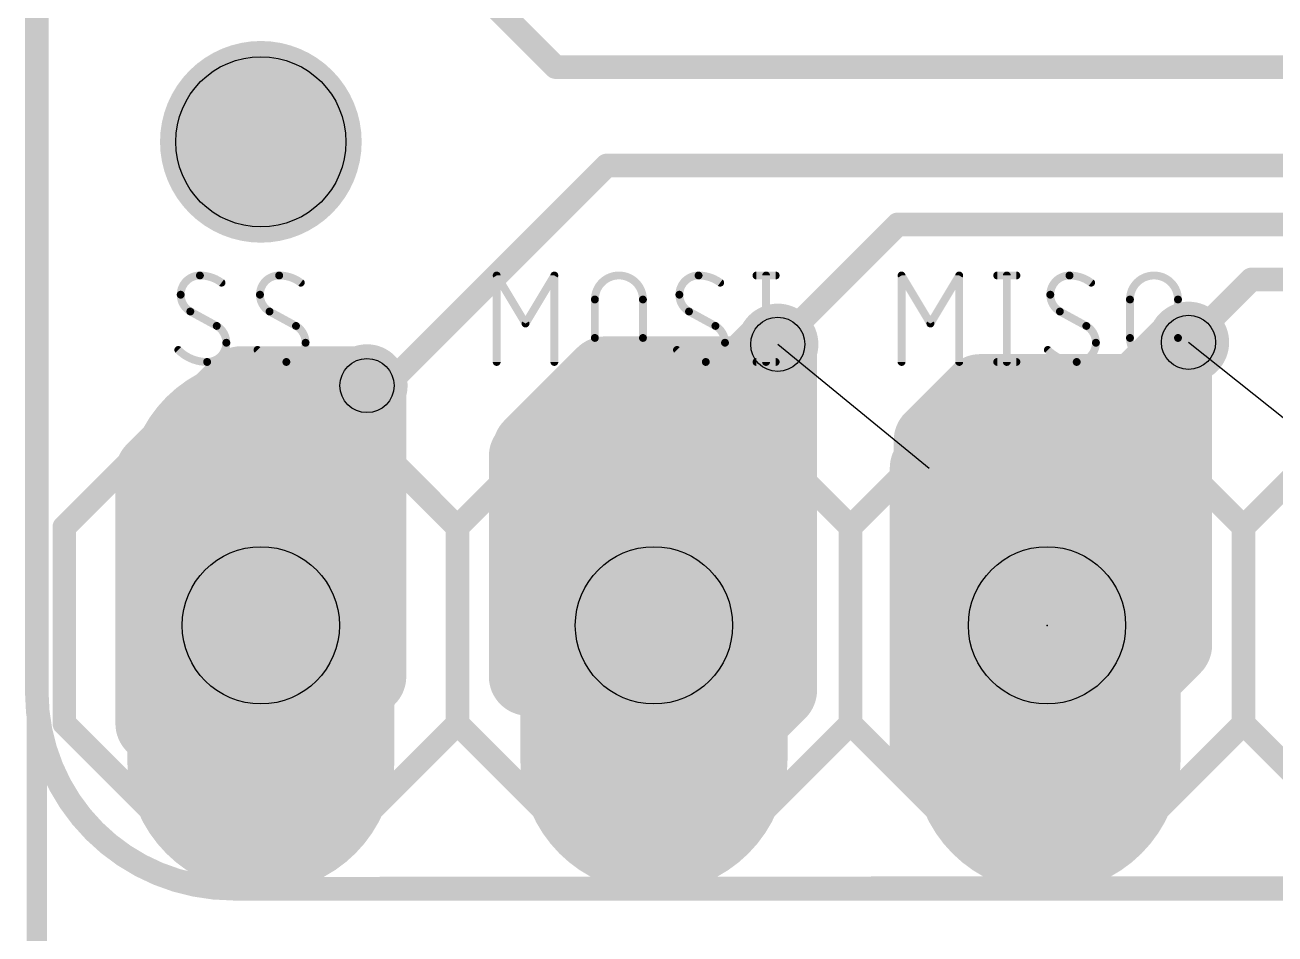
# Model space of a CAD drawing. Extents: x 121.2 to 197.3, y 1.3 to 32.2.
# Drawn here: x 121.18 to 129.26, y 11.65 to 17.52 of the extents above; entities that cross this region are included whole.
import ezdxf

# ---------------------------------------------------------------- set-up
doc = ezdxf.new("R2010")
doc.units = 0
for name, color, linetype in [('1', 12, 'CONTINUOUS'), ('101', 190, 'CONTINUOUS'), ('114', 253, 'CONTINUOUS'), ('16', 132, 'CONTINUOUS'), ('17', 110, 'CONTINUOUS'), ('18', 110, 'CONTINUOUS'), ('19', 53, 'CONTINUOUS'), ('20', 31, 'CONTINUOUS'), ('21', 253, 'CONTINUOUS'), ('23', 53, 'CONTINUOUS'), ('29', 253, 'CONTINUOUS'), ('30', 253, 'CONTINUOUS'), ('44', 253, 'CONTINUOUS'), ('47', 253, 'CONTINUOUS'), ('51', 253, 'CONTINUOUS')]:
    doc.layers.add(name, color=color, linetype=linetype)

# ---------------------------------------------------------------- blocks, each defined once
blk = doc.blocks.new('RECT')
blk.add_solid([(-0.5, -0.5), (0.5, -0.5), (-0.5, 0.5), (0.5, 0.5)])
blk = doc.blocks.new('LONGP100')
at = {"const_width": 1}
blk.add_lwpolyline([(-0.5, 0), (0.5, 0)], dxfattribs=at)
at = {"const_width": 0.5}
for points in [[(-0.5, 0.25, 1), (-0.5, -0.25)], [(0.5, -0.25, 1), (0.5, 0.25)]]:
    blk.add_lwpolyline(points, format="xyb", dxfattribs=at)
blk = doc.blocks.new('ROUNDV')
at = {"const_width": 0.5}
blk.add_lwpolyline([(0, -0.25, 1), (0, 0.25, 1), (0, -0.25)], format="xyb", dxfattribs=at)

msp = doc.modelspace()

# ---------------------------------------------------------------- linework, layer by layer
at = {"layer": '1', "const_width": 0.508}
for points in [[(126.0475, 15.4559), (125.2474, 14.6558)], [(126.0475, 15.4559), (125.8189, 15.2273)], [(126.0475, 15.4559), (126.0475, 13.2207)], [(128.7018, 15.4686), (127.9652, 14.732)], [(128.7018, 15.4686), (128.3716, 15.1384)], [(128.7018, 15.4686), (128.6002, 15.367)], [(128.6002, 15.367), (128.6002, 13.5128)], [(122.6058, 15.1892), (122.047, 14.6304)], [(123.3932, 15.1892), (122.6058, 15.1892)], [(123.3932, 15.1892), (122.7074, 14.5034)], [(123.3932, 15.1892), (123.3932, 13.335)], [(124.9299, 15.2273), (124.4346, 14.732)], [(125.8189, 15.2273), (124.9299, 15.2273)], [(127.4064, 15.1384), (127.0508, 14.7828)], [(128.3716, 15.1384), (127.4064, 15.1384)], [(127.0508, 14.7828), (127.0508, 13.2842)], [(124.4346, 13.3096), (124.4346, 14.732)], [(127.9652, 14.732), (127.9652, 13.8176)], [(122.047, 12.9794), (122.047, 14.6304)], [(125.2474, 14.6558), (125.2474, 13.6398)], [(122.7074, 14.5034), (122.7074, 13.6398)], [(127.9652, 13.8176), (127.7874, 13.6398)], [(122.7074, 13.6398), (122.047, 12.9794)], [(122.7074, 13.6398), (122.7074, 13.2588)], [(125.2474, 13.6398), (124.9172, 13.3096)], [(127.7874, 13.6398), (127.4318, 13.2842)], [(127.7874, 13.6398), (128.0922, 13.335)], [(128.6002, 13.5128), (128.0922, 13.0048)], [(123.0122, 12.954), (123.3932, 13.335)], [(128.0922, 13.335), (128.0922, 13.2842)], [(122.7074, 13.2588), (123.0122, 12.954)], [(124.9172, 13.3096), (124.4346, 13.3096)], [(127.0508, 13.2842), (127.0508, 13.0556)], [(127.4318, 13.2842), (127.0508, 13.2842)], [(126.0475, 13.2207), (125.73, 12.9032)]]:
    msp.add_lwpolyline(points, dxfattribs=at)
at = {"layer": '1', "const_width": 0.254}
for points in [[(126.1745, 15.4559, 1), (125.9205, 15.4559)], [(126.1373, 15.3661, 1), (125.9577, 15.5457)], [(126.1373, 15.3661, 1), (125.9577, 15.5457)], [(128.7916, 15.3788, 1), (128.612, 15.5584)], [(128.7916, 15.3788, 1), (128.612, 15.5584)], [(128.7916, 15.3788, 1), (128.612, 15.5584)], [(128.7272, 15.367, 1), (128.4732, 15.367)], [(128.5104, 15.4568, 1), (128.69, 15.2772)], [(122.6058, 15.3162, 1), (122.6058, 15.0622)], [(122.6956, 15.0994, 1), (122.516, 15.279)], [(123.5202, 15.1892, 1), (123.2662, 15.1892)], [(123.483, 15.0994, 1), (123.3034, 15.279)], [(123.3932, 15.0622, 1), (123.3932, 15.3162)], [(124.9299, 15.3543, 1), (124.9299, 15.1003)], [(125.0197, 15.1375, 1), (124.8401, 15.3171)], [(125.7291, 15.3171, 1), (125.9087, 15.1375)], [(125.8189, 15.1003, 1), (125.8189, 15.3543)], [(127.4064, 15.2654, 1), (127.4064, 15.0114)], [(127.4962, 15.0486, 1), (127.3166, 15.2282)], [(128.2818, 15.2282, 1), (128.4614, 15.0486)], [(128.3716, 15.0114, 1), (128.3716, 15.2654)], [(127.1778, 14.7828, 1), (126.9238, 14.7828)], [(124.5616, 14.732, 1), (124.3076, 14.732)], [(124.3448, 14.8218, 1), (124.5244, 14.6422)], [(126.961, 14.8726, 1), (127.1406, 14.693)], [(128.0922, 14.732, 1), (127.8382, 14.732)], [(127.8754, 14.8218, 1), (128.055, 14.6422)], [(122.174, 14.6304, 1), (121.92, 14.6304)], [(125.3744, 14.6558, 1), (125.1204, 14.6558)], [(125.1576, 14.7456, 1), (125.3372, 14.566)], [(121.9572, 14.7202, 1), (122.1368, 14.5406)], [(122.8344, 14.5034, 1), (122.5804, 14.5034)], [(122.6176, 14.5932, 1), (122.7972, 14.4136)], [(128.055, 13.7278, 1), (127.8754, 13.9074)], [(122.8344, 13.6398, 1), (122.5804, 13.6398)], [(122.7972, 13.55, 1), (122.6176, 13.7296)], [(125.3372, 13.55, 1), (125.1576, 13.7296)], [(127.8772, 13.7296, 1), (127.6976, 13.55)], [(127.8772, 13.55, 1), (127.6976, 13.7296)], [(127.8382, 13.8176, 1), (128.0922, 13.8176)], [(127.6976, 13.7296, 1), (127.8772, 13.55)], [(122.5804, 13.6398, 1), (122.8344, 13.6398)], [(125.1204, 13.6398, 1), (125.3744, 13.6398)], [(128.69, 13.423, 1), (128.5104, 13.6026)], [(123.483, 13.2452, 1), (123.3034, 13.4248)], [(128.2192, 13.335, 1), (127.9652, 13.335)], [(128.4732, 13.5128, 1), (128.7272, 13.5128)], [(122.7972, 13.3486, 1), (122.6176, 13.169)], [(124.4346, 13.4366, 1), (124.4346, 13.1826)], [(124.8274, 13.3994, 1), (125.007, 13.2198)], [(124.9172, 13.1826, 1), (124.9172, 13.4366)], [(127.1778, 13.2842, 1), (126.9238, 13.2842)], [(127.0508, 13.4112, 1), (127.0508, 13.1572)], [(127.342, 13.374, 1), (127.5216, 13.1944)], [(127.4318, 13.1572, 1), (127.4318, 13.4112)], [(128.0024, 13.2452, 1), (128.182, 13.4248)], [(123.2662, 13.335, 1), (123.5202, 13.335)], [(124.3076, 13.3096, 1), (124.5616, 13.3096)], [(126.1373, 13.1309, 1), (125.9577, 13.3105)], [(126.9238, 13.2842, 1), (127.1778, 13.2842)], [(127.9652, 13.2842, 1), (128.2192, 13.2842)], [(122.5804, 13.2588, 1), (122.8344, 13.2588)], [(125.9205, 13.2207, 1), (126.1745, 13.2207)], [(121.9572, 13.0692, 1), (122.1368, 12.8896)], [(122.9224, 13.0438, 1), (123.102, 12.8642)], [(122.9224, 12.8642, 1), (123.102, 13.0438)], [(126.9238, 13.0556, 1), (127.1778, 13.0556)], [(128.0024, 13.0946, 1), (128.182, 12.915)], [(121.92, 12.9794, 1), (122.174, 12.9794)], [(125.6402, 12.993, 1), (125.8198, 12.8134)]]:
    msp.add_lwpolyline(points, format="xyb", dxfattribs=at)
at = {"layer": '101', "const_width": 0.1524}
for points in [[(121.2596, 13.208), (121.2596, 20.32)], [(133.1976, 11.938), (122.5296, 11.938)]]:
    msp.add_lwpolyline(points, dxfattribs=at)
at = {"layer": '101'}
for points, const_width in [([(121.2596, 13.208, 0.4142), (122.5296, 11.938)], 0.1524), ([(121.2977, 13.208, 1), (121.2215, 13.208)], 0.0762), ([(121.2215, 13.208, 1), (121.2977, 13.208)], 0.0762), ([(122.5296, 11.9761, 1), (122.5296, 11.8999)], 0.0762), ([(122.5296, 11.8999, 1), (122.5296, 11.9761)], 0.0762)]:
    msp.add_lwpolyline(points, format="xyb", dxfattribs=dict(at, const_width=const_width))
at = {"layer": '114'}
for points, const_width in [([(122.3137, 15.9004, 0.4142), (122.1895, 15.7762)], 0.0508), ([(122.4534, 15.8538, 0.1623), (122.3137, 15.9004)], 0.0508), ([(122.3137, 15.9131, 1), (122.3137, 15.8877)], 0.0254), ([(122.3137, 15.8877, 1), (122.3137, 15.9131)], 0.0254), ([(122.8258, 15.9004, 0.4142), (122.7016, 15.7762)], 0.0508), ([(122.9655, 15.8538, 0.1623), (122.8258, 15.9004)], 0.0508), ([(122.8258, 15.9131, 1), (122.8258, 15.8877)], 0.0254), ([(122.8258, 15.8877, 1), (122.8258, 15.9131)], 0.0254), ([(124.2441, 15.9004, 1), (124.2187, 15.9004)], 0.0254), ([(124.2423, 15.9069, 1), (124.2205, 15.8939)], 0.0254), ([(124.6166, 15.9004, 1), (124.5912, 15.9004)], 0.0254), ([(124.6148, 15.8939, 1), (124.593, 15.9069)], 0.0254), ([(125.1764, 15.7452, 1), (124.8659, 15.7452)], 0.0508), ([(125.536, 15.9004, 0.4142), (125.4118, 15.7762)], 0.0508), ([(125.6757, 15.8538, 0.1623), (125.536, 15.9004)], 0.0508), ([(125.536, 15.9131, 1), (125.536, 15.8877)], 0.0254), ([(125.536, 15.8877, 1), (125.536, 15.9131)], 0.0254), ([(125.9101, 15.9131, 1), (125.9101, 15.8877)], 0.0254), ([(125.9848, 15.9004, 1), (125.9594, 15.9004)], 0.0254), ([(126.0342, 15.8877, 1), (126.0342, 15.9131)], 0.0254), ([(126.8603, 15.9004, 1), (126.8349, 15.9004)], 0.0254), ([(126.8585, 15.9069, 1), (126.8367, 15.8939)], 0.0254), ([(127.2328, 15.9004, 1), (127.2074, 15.9004)], 0.0254), ([(127.231, 15.8939, 1), (127.2092, 15.9069)], 0.0254), ([(127.4656, 15.9131, 1), (127.4656, 15.8877)], 0.0254), ([(127.5403, 15.9004, 1), (127.5149, 15.9004)], 0.0254), ([(127.5897, 15.8877, 1), (127.5897, 15.9131)], 0.0254), ([(127.9327, 15.9004, 0.4142), (127.8086, 15.7762)], 0.0508), ([(128.0724, 15.8538, 0.1623), (127.9327, 15.9004)], 0.0508), ([(127.9327, 15.9131, 1), (127.9327, 15.8877)], 0.0254), ([(127.9327, 15.8877, 1), (127.9327, 15.9131)], 0.0254), ([(128.6338, 15.7452, 1), (128.3234, 15.7452)], 0.0508), ([(122.4458, 15.8437, 1), (122.461, 15.864)], 0.0254), ([(122.9578, 15.8437, 1), (122.9731, 15.864)], 0.0254), ([(125.6681, 15.8437, 1), (125.6833, 15.864)], 0.0254), ([(128.0648, 15.8437, 1), (128.0801, 15.864)], 0.0254), ([(122.1895, 15.7762, 0.2656), (122.2516, 15.6676)], 0.0508), ([(122.2022, 15.7762, 1), (122.1768, 15.7762)], 0.0254), ([(122.1768, 15.7762, 1), (122.2022, 15.7762)], 0.0254), ([(122.7016, 15.7762, 0.2656), (122.7637, 15.6676)], 0.0508), ([(122.7143, 15.7762, 1), (122.6889, 15.7762)], 0.0254), ([(122.6889, 15.7762, 1), (122.7143, 15.7762)], 0.0254), ([(124.8786, 15.7452, 1), (124.8532, 15.7452)], 0.0254), ([(124.8532, 15.7452, 1), (124.8786, 15.7452)], 0.0254), ([(125.1891, 15.7452, 1), (125.1637, 15.7452)], 0.0254), ([(125.1637, 15.7452, 1), (125.1891, 15.7452)], 0.0254), ([(125.4118, 15.7762, 0.2656), (125.4739, 15.6676)], 0.0508), ([(125.4245, 15.7762, 1), (125.3991, 15.7762)], 0.0254), ([(125.3991, 15.7762, 1), (125.4245, 15.7762)], 0.0254), ([(127.8086, 15.7762, 0.2656), (127.8707, 15.6676)], 0.0508), ([(127.8213, 15.7762, 1), (127.7959, 15.7762)], 0.0254), ([(127.7959, 15.7762, 1), (127.8213, 15.7762)], 0.0254), ([(128.3361, 15.7452, 1), (128.3107, 15.7452)], 0.0254), ([(128.3107, 15.7452, 1), (128.3361, 15.7452)], 0.0254), ([(128.6465, 15.7452, 1), (128.6211, 15.7452)], 0.0254), ([(128.6211, 15.7452, 1), (128.6465, 15.7452)], 0.0254), ([(122.2577, 15.6787, 1), (122.2455, 15.6564)], 0.0254), ([(122.2452, 15.6566, 1), (122.2581, 15.6785)], 0.0254), ([(122.7698, 15.6787, 1), (122.7576, 15.6564)], 0.0254), ([(122.7572, 15.6566, 1), (122.7701, 15.6785)], 0.0254), ([(125.48, 15.6787, 1), (125.4678, 15.6564)], 0.0254), ([(125.4675, 15.6566, 1), (125.4804, 15.6785)], 0.0254), ([(127.8767, 15.6787, 1), (127.8646, 15.6564)], 0.0254), ([(127.8642, 15.6566, 1), (127.8771, 15.6785)], 0.0254), ([(122.4288, 15.5854, 1), (122.4159, 15.5635)], 0.0254), ([(122.4844, 15.4658, 0.2656), (122.4224, 15.5744)], 0.0508), ([(122.4163, 15.5633, 1), (122.4284, 15.5856)], 0.0254), ([(122.9409, 15.5854, 1), (122.928, 15.5635)], 0.0254), ([(122.9965, 15.4658, 0.2656), (122.9344, 15.5744)], 0.0508), ([(122.9283, 15.5633, 1), (122.9405, 15.5856)], 0.0254), ([(124.4068, 15.5965, 1), (124.4286, 15.5834)], 0.0254), ([(124.4068, 15.5834, 1), (124.4286, 15.5965)], 0.0254), ([(125.6511, 15.5854, 1), (125.6382, 15.5635)], 0.0254), ([(125.7067, 15.4658, 0.2656), (125.6447, 15.5744)], 0.0508), ([(125.6386, 15.5633, 1), (125.6507, 15.5856)], 0.0254), ([(127.023, 15.5965, 1), (127.0448, 15.5834)], 0.0254), ([(127.023, 15.5834, 1), (127.0448, 15.5965)], 0.0254), ([(128.0478, 15.5854, 1), (128.0349, 15.5635)], 0.0254), ([(128.1035, 15.4658, 0.2656), (128.0414, 15.5744)], 0.0508), ([(128.0353, 15.5633, 1), (128.0475, 15.5856)], 0.0254), ([(124.8659, 15.4968, 1), (125.1764, 15.4968)], 0.0508), ([(124.8786, 15.4968, 1), (124.8532, 15.4968)], 0.0254), ([(124.8532, 15.4968, 1), (124.8786, 15.4968)], 0.0254), ([(125.1891, 15.4968, 1), (125.1637, 15.4968)], 0.0254), ([(125.1637, 15.4968, 1), (125.1891, 15.4968)], 0.0254), ([(128.3234, 15.4968, 1), (128.6338, 15.4968)], 0.0508), ([(128.3361, 15.4968, 1), (128.3107, 15.4968)], 0.0254), ([(128.3107, 15.4968, 1), (128.3361, 15.4968)], 0.0254), ([(128.6465, 15.4968, 1), (128.6211, 15.4968)], 0.0254), ([(128.6211, 15.4968, 1), (128.6465, 15.4968)], 0.0254), ([(122.174, 15.4192, 0.2), (122.3603, 15.3416)], 0.0508), ([(122.183, 15.4282, 1), (122.165, 15.4103)], 0.0254), ([(122.3603, 15.3416, 0.4142), (122.4844, 15.4658)], 0.0508), ([(122.4971, 15.4658, 1), (122.4717, 15.4658)], 0.0254), ([(122.4717, 15.4658, 1), (122.4971, 15.4658)], 0.0254), ([(122.6951, 15.4282, 1), (122.677, 15.4103)], 0.0254), ([(122.6861, 15.4192, 0.2), (122.8723, 15.3416)], 0.0508), ([(122.8723, 15.3416, 0.4142), (122.9965, 15.4658)], 0.0508), ([(123.0092, 15.4658, 1), (122.9838, 15.4658)], 0.0254), ([(122.9838, 15.4658, 1), (123.0092, 15.4658)], 0.0254), ([(125.3963, 15.4192, 0.2), (125.5826, 15.3416)], 0.0508), ([(125.4053, 15.4282, 1), (125.3873, 15.4103)], 0.0254), ([(125.5826, 15.3416, 0.4142), (125.7067, 15.4658)], 0.0508), ([(125.7194, 15.4658, 1), (125.694, 15.4658)], 0.0254), ([(125.694, 15.4658, 1), (125.7194, 15.4658)], 0.0254), ([(127.8021, 15.4282, 1), (127.784, 15.4103)], 0.0254), ([(127.793, 15.4192, 0.2), (127.9793, 15.3416)], 0.0508), ([(127.9793, 15.3416, 0.4142), (128.1035, 15.4658)], 0.0508), ([(128.1162, 15.4658, 1), (128.0908, 15.4658)], 0.0254), ([(128.0908, 15.4658, 1), (128.1162, 15.4658)], 0.0254), ([(122.3603, 15.3543, 1), (122.3603, 15.3289)], 0.0254), ([(122.3603, 15.3289, 1), (122.3603, 15.3543)], 0.0254), ([(122.8723, 15.3543, 1), (122.8723, 15.3289)], 0.0254), ([(122.8723, 15.3289, 1), (122.8723, 15.3543)], 0.0254), ([(124.2187, 15.3416, 1), (124.2441, 15.3416)], 0.0254), ([(124.5912, 15.3416, 1), (124.6166, 15.3416)], 0.0254), ([(125.5826, 15.3543, 1), (125.5826, 15.3289)], 0.0254), ([(125.5826, 15.3289, 1), (125.5826, 15.3543)], 0.0254), ([(125.9101, 15.3543, 1), (125.9101, 15.3289)], 0.0254), ([(125.9594, 15.3416, 1), (125.9848, 15.3416)], 0.0254), ([(126.0342, 15.3289, 1), (126.0342, 15.3543)], 0.0254), ([(126.8349, 15.3416, 1), (126.8603, 15.3416)], 0.0254), ([(127.2074, 15.3416, 1), (127.2328, 15.3416)], 0.0254), ([(127.4656, 15.3543, 1), (127.4656, 15.3289)], 0.0254), ([(127.5149, 15.3416, 1), (127.5403, 15.3416)], 0.0254), ([(127.5897, 15.3289, 1), (127.5897, 15.3543)], 0.0254), ([(127.9793, 15.3543, 1), (127.9793, 15.3289)], 0.0254), ([(127.9793, 15.3289, 1), (127.9793, 15.3543)], 0.0254)]:
    msp.add_lwpolyline(points, format="xyb", dxfattribs=dict(at, const_width=const_width))
at = {"layer": '114', "const_width": 0.0508}
for points in [[(124.2314, 15.3416), (124.2314, 15.9004)], [(124.2314, 15.9004), (124.4177, 15.59)], [(124.4177, 15.59), (124.6039, 15.9004)], [(124.6039, 15.9004), (124.6039, 15.3416)], [(125.9101, 15.9004), (126.0342, 15.9004)], [(125.9721, 15.9004), (125.9721, 15.3416)], [(126.8476, 15.3416), (126.8476, 15.9004)], [(126.8476, 15.9004), (127.0339, 15.59)], [(127.0339, 15.59), (127.2201, 15.9004)], [(127.2201, 15.9004), (127.2201, 15.3416)], [(127.4656, 15.9004), (127.5897, 15.9004)], [(127.5276, 15.9004), (127.5276, 15.3416)], [(124.8659, 15.4968), (124.8659, 15.7452)], [(125.1764, 15.7452), (125.1764, 15.4968)], [(128.3234, 15.4968), (128.3234, 15.7452)], [(128.6338, 15.7452), (128.6338, 15.4968)], [(122.4224, 15.5744), (122.2516, 15.6676)], [(122.9344, 15.5744), (122.7637, 15.6676)], [(125.6447, 15.5744), (125.4739, 15.6676)], [(128.0414, 15.5744), (127.8707, 15.6676)], [(125.9101, 15.3416), (126.0342, 15.3416)], [(127.4656, 15.3416), (127.5897, 15.3416)]]:
    msp.add_lwpolyline(points, dxfattribs=at)
at = {"layer": '16'}
for points, const_width in [([(124.6124, 17.2466), (123.5837, 18.2753)], 0.1524), ([(130.4036, 17.2466), (124.6124, 17.2466)], 0.1524), ([(124.9426, 16.6116), (123.5329, 15.2019)], 0.1524), ([(146.3294, 16.6116), (124.9426, 16.6116)], 0.1524), ([(126.8222, 16.2306), (126.0475, 15.4559)], 0.1524), ([(146.3548, 16.2306), (126.8222, 16.2306)], 0.1524), ([(129.1082, 15.875), (128.7018, 15.4686)], 0.1524), ([(146.4056, 15.875), (129.1082, 15.875)], 0.1524), ([(126.0475, 15.4559), (125.8443, 15.2527)], 0.508), ([(128.7018, 15.4686), (128.3716, 15.1384)], 0.508), ([(122.5804, 15.1892), (122.0216, 14.6304)], 0.508), ([(123.3932, 15.1892), (122.5804, 15.1892)], 0.508), ([(122.7455, 14.5415), (123.3932, 15.1892)], 0.508), ([(123.3932, 15.2019), (123.3932, 15.1892)], 0.508), ([(123.3932, 15.1892), (123.3932, 13.3096)], 0.508), ([(124.9299, 15.2527), (124.46, 14.7828)], 0.508), ([(125.8443, 15.2527), (124.9299, 15.2527)], 0.508), ([(127.3556, 15.1384), (127.0508, 14.8336)], 0.508), ([(128.3716, 15.1384), (127.3556, 15.1384)], 0.508), ([(123.5329, 15.2019), (123.3932, 15.2019)], 0.1524), ([(124.46, 14.7828), (124.46, 13.3096)], 0.508), ([(127.0508, 14.8336), (127.0508, 13.0556)], 0.508), ([(122.0216, 14.6304), (122.0216, 13.0048)], 0.508), ([(127.0254, 14.6558), (127.0254, 12.8524)], 0.508), ([(122.7455, 14.5415), (122.7455, 14.4399)], 0.508), ([(122.7455, 14.4399), (122.682, 14.3764)], 0.1524), ([(122.682, 14.3764), (122.682, 13.5128)], 0.1524), ([(127.0254, 12.8524), (127.8255, 13.6525)], 0.508), ([(123.3932, 13.3096), (123.1392, 13.0556)], 0.508)]:
    msp.add_lwpolyline(points, dxfattribs=dict(at, const_width=const_width))
for points, const_width in [([(124.6124, 17.2847, 1), (124.6124, 17.2085)], 0.0762), ([(124.5855, 17.2197, 1), (124.6393, 17.2735)], 0.0762), ([(124.9426, 16.6497, 1), (124.9426, 16.5735)], 0.0762), ([(124.9695, 16.5847, 1), (124.9157, 16.6385)], 0.0762), ([(126.8222, 16.2687, 1), (126.8222, 16.1925)], 0.0762), ([(126.8491, 16.2037, 1), (126.7953, 16.2575)], 0.0762), ([(129.1082, 15.9131, 1), (129.1082, 15.8369)], 0.0762), ([(129.1351, 15.8481, 1), (129.0813, 15.9019)], 0.0762), ([(126.1373, 15.3661, 1), (125.9577, 15.5457)], 0.254), ([(128.7916, 15.3788, 1), (128.612, 15.5584)], 0.254), ([(126.0206, 15.4828, 1), (126.0744, 15.429)], 0.0762), ([(128.6749, 15.4955, 1), (128.7287, 15.4417)], 0.0762), ([(122.5804, 15.3162, 1), (122.5804, 15.0622)], 0.254), ([(122.6702, 15.0994, 1), (122.4906, 15.279)], 0.254), ([(123.5202, 15.2019, 1), (123.2662, 15.2019)], 0.254), ([(123.5202, 15.1892, 1), (123.2662, 15.1892)], 0.254), ([(123.483, 15.0994, 1), (123.3034, 15.279)], 0.254), ([(123.3932, 15.0622, 1), (123.3932, 15.3162)], 0.254), ([(124.9299, 15.3797, 1), (124.9299, 15.1257)], 0.254), ([(125.0197, 15.1629, 1), (124.8401, 15.3425)], 0.254), ([(125.7545, 15.3425, 1), (125.9341, 15.1629)], 0.254), ([(125.8443, 15.1257, 1), (125.8443, 15.3797)], 0.254), ([(127.3556, 15.2654, 1), (127.3556, 15.0114)], 0.254), ([(127.4454, 15.0486, 1), (127.2658, 15.2282)], 0.254), ([(128.2818, 15.2282, 1), (128.4614, 15.0486)], 0.254), ([(128.3716, 15.0114, 1), (128.3716, 15.2654)], 0.254), ([(123.2662, 15.1892, 1), (123.5202, 15.1892)], 0.254), ([(123.3932, 15.24, 1), (123.3932, 15.1638)], 0.0762), ([(123.506, 15.2288, 1), (123.5598, 15.175)], 0.0762), ([(123.5329, 15.1638, 1), (123.5329, 15.24)], 0.0762), ([(124.587, 14.7828, 1), (124.333, 14.7828)], 0.254), ([(127.1778, 14.8336, 1), (126.9238, 14.8336)], 0.254), ([(126.961, 14.9234, 1), (127.1406, 14.7438)], 0.254), ([(124.3702, 14.8726, 1), (124.5498, 14.693)], 0.254), ([(122.1486, 14.6304, 1), (121.8946, 14.6304)], 0.254), ([(127.1524, 14.6558, 1), (126.8984, 14.6558)], 0.254), ([(121.9318, 14.7202, 1), (122.1114, 14.5406)], 0.254), ([(122.8725, 14.5415, 1), (122.6185, 14.5415)], 0.254), ([(122.6557, 14.6313, 1), (122.8353, 14.4517)], 0.254), ([(122.6185, 14.4399, 1), (122.8725, 14.4399)], 0.254), ([(122.7724, 14.413, 1), (122.7186, 14.4668)], 0.0762), ([(122.7201, 14.3764, 1), (122.6439, 14.3764)], 0.0762), ([(122.6551, 14.4033, 1), (122.7089, 14.3495)], 0.0762), ([(127.9153, 13.5627, 1), (127.7357, 13.7423)], 0.254), ([(122.6439, 13.5128, 1), (122.7201, 13.5128)], 0.0762), ([(123.483, 13.2198, 1), (123.3034, 13.3994)], 0.254), ([(123.2662, 13.3096, 1), (123.5202, 13.3096)], 0.254), ([(124.333, 13.3096, 1), (124.587, 13.3096)], 0.254), ([(123.0494, 13.1454, 1), (123.229, 12.9658)], 0.254), ([(126.9238, 13.0556, 1), (127.1778, 13.0556)], 0.254), ([(121.8946, 13.0048, 1), (122.1486, 13.0048)], 0.254), ([(126.9356, 12.9422, 1), (127.1152, 12.7626)], 0.254), ([(126.8984, 12.8524, 1), (127.1524, 12.8524)], 0.254)]:
    msp.add_lwpolyline(points, format="xyb", dxfattribs=dict(at, const_width=const_width))
at = {"layer": '19'}
for p, q in [((126.0475, 15.4559), (127.0254, 14.6558)), ((128.7018, 15.4686), (129.6924, 14.6812))]:
    msp.add_line(p, q, dxfattribs=at)
at = {"layer": '20', "const_width": 0.1524}
for points in [[(121.2596, 13.208), (121.2596, 20.32)], [(196.2412, 11.988), (122.5296, 11.938)]]:
    msp.add_lwpolyline(points, dxfattribs=at)
at = {"layer": '20'}
for points, const_width in [([(121.2596, 13.208, 0.4142), (122.5296, 11.938)], 0.1524), ([(121.2977, 13.208, 1), (121.2215, 13.208)], 0.0762), ([(121.2215, 13.208, 1), (121.2977, 13.208)], 0.0762), ([(122.5296, 11.9761, 1), (122.5296, 11.8999)], 0.0762), ([(122.5296, 11.8999, 1), (122.5296, 11.9761)], 0.0762)]:
    msp.add_lwpolyline(points, format="xyb", dxfattribs=dict(at, const_width=const_width))
msp.add_circle((122.7074, 16.764), 0.55, dxfattribs=at)
at = {"layer": '21', "const_width": 0.1524}
for points in [[(122.0724, 14.9098), (121.4374, 14.2748)], [(122.0724, 14.9098), (123.3424, 14.9098)], [(123.3424, 14.9098), (123.9774, 14.2748)], [(123.9774, 14.2748), (124.6124, 14.9098)], [(124.6124, 14.9098), (125.8824, 14.9098)], [(125.8824, 14.9098), (126.5174, 14.2748)], [(126.5174, 14.2748), (127.1524, 14.9098)], [(127.1524, 14.9098), (128.4224, 14.9098)], [(128.4224, 14.9098), (129.0574, 14.2748)], [(129.6924, 14.9098), (129.0574, 14.2748)], [(121.4374, 14.2748), (121.4374, 13.0048)], [(123.9774, 14.2748), (123.9774, 13.0048)], [(126.5174, 14.2748), (126.5174, 13.0048)], [(129.0574, 14.2748), (129.0574, 13.0048)], [(121.4374, 13.0048), (122.0724, 12.3698)], [(123.9774, 13.0048), (123.3424, 12.3698)], [(124.6124, 12.3698), (123.9774, 13.0048)], [(126.5174, 13.0048), (125.8824, 12.3698)], [(127.1524, 12.3698), (126.5174, 13.0048)], [(129.0574, 13.0048), (128.4224, 12.3698)], [(129.0574, 13.0048), (129.6924, 12.3698)], [(123.3424, 12.3698), (122.0724, 12.3698)], [(125.8824, 12.3698), (124.6124, 12.3698)], [(128.4224, 12.3698), (127.1524, 12.3698)]]:
    msp.add_lwpolyline(points, dxfattribs=at)
at = {"layer": '21', "const_width": 0.0762}
for points in [[(122.0724, 14.9479, 1), (122.0724, 14.8717)], [(122.0993, 14.8829, 1), (122.0455, 14.9367)], [(123.3693, 14.9367, 1), (123.3155, 14.8829)], [(123.3424, 14.8717, 1), (123.3424, 14.9479)], [(124.6124, 14.9479, 1), (124.6124, 14.8717)], [(124.6393, 14.8829, 1), (124.5855, 14.9367)], [(125.9093, 14.9367, 1), (125.8555, 14.8829)], [(125.8824, 14.8717, 1), (125.8824, 14.9479)], [(127.1524, 14.9479, 1), (127.1524, 14.8717)], [(127.1793, 14.8829, 1), (127.1255, 14.9367)], [(128.4493, 14.9367, 1), (128.3955, 14.8829)], [(128.4224, 14.8717, 1), (128.4224, 14.9479)], [(121.4755, 14.2748, 1), (121.3993, 14.2748)], [(121.4105, 14.3017, 1), (121.4643, 14.2479)], [(124.0155, 14.2748, 1), (123.9393, 14.2748)], [(123.9505, 14.3017, 1), (124.0043, 14.2479)], [(123.9505, 14.2479, 1), (124.0043, 14.3017)], [(126.5555, 14.2748, 1), (126.4793, 14.2748)], [(126.4905, 14.3017, 1), (126.5443, 14.2479)], [(126.4905, 14.2479, 1), (126.5443, 14.3017)], [(129.0955, 14.2748, 1), (129.0193, 14.2748)], [(129.0305, 14.3017, 1), (129.0843, 14.2479)], [(129.0305, 14.2479, 1), (129.0843, 14.3017)], [(121.3993, 13.0048, 1), (121.4755, 13.0048)], [(121.4643, 13.0317, 1), (121.4105, 12.9779)], [(123.9393, 13.0048, 1), (124.0155, 13.0048)], [(124.0043, 13.0317, 1), (123.9505, 12.9779)], [(124.0043, 12.9779, 1), (123.9505, 13.0317)], [(126.4793, 13.0048, 1), (126.5555, 13.0048)], [(126.5443, 13.0317, 1), (126.4905, 12.9779)], [(126.5443, 12.9779, 1), (126.4905, 13.0317)], [(129.0193, 13.0048, 1), (129.0955, 13.0048)], [(129.0843, 13.0317, 1), (129.0305, 12.9779)], [(129.0843, 12.9779, 1), (129.0305, 13.0317)], [(122.0724, 12.4079, 1), (122.0724, 12.3317)], [(123.3424, 12.3317, 1), (123.3424, 12.4079)], [(124.6124, 12.4079, 1), (124.6124, 12.3317)], [(125.8824, 12.3317, 1), (125.8824, 12.4079)], [(127.1524, 12.4079, 1), (127.1524, 12.3317)], [(128.4224, 12.3317, 1), (128.4224, 12.4079)], [(122.0455, 12.3429, 1), (122.0993, 12.3967)], [(123.3155, 12.3967, 1), (123.3693, 12.3429)], [(124.5855, 12.3429, 1), (124.6393, 12.3967)], [(125.8555, 12.3967, 1), (125.9093, 12.3429)], [(127.1255, 12.3429, 1), (127.1793, 12.3967)], [(128.3955, 12.3967, 1), (128.4493, 12.3429)]]:
    msp.add_lwpolyline(points, format="xyb", dxfattribs=at)
at = {"layer": '23'}
msp.add_point((127.7874, 13.6398), dxfattribs=at)
at = {"layer": '29', "const_width": 0.6516}
msp.add_lwpolyline([(122.7074, 16.4382, 1), (122.7074, 17.0898, 1), (122.7074, 16.4382)], format="xyb", dxfattribs=at)
at = {"layer": '30', "const_width": 0.6516}
msp.add_lwpolyline([(122.7074, 16.4382, 1), (122.7074, 17.0898, 1), (122.7074, 16.4382)], format="xyb", dxfattribs=at)
at = {"layer": '44'}
for centre, radius in [((126.0475, 15.4559), 0.175), ((128.7018, 15.4686), 0.175), ((123.3932, 15.1892), 0.175), ((122.7074, 13.6398), 0.508), ((125.2474, 13.6398), 0.508), ((127.7874, 13.6398), 0.508)]:
    msp.add_circle(centre, radius, dxfattribs=at)
at = {"layer": '47'}
for points, const_width in [([(122.7074, 13.5636), (122.682, 13.5382)], 0.1524), ([(121.2596, 13.208), (121.2596, 8.1592)], 0.13), ([(121.2596, 13.208), (121.2596, 5.3906)], 0.13)]:
    msp.add_lwpolyline(points, dxfattribs=dict(at, const_width=const_width))
for points, const_width in [([(122.6551, 13.5651, 1), (122.7089, 13.5113)], 0.0762), ([(122.7343, 13.5367, 1), (122.6805, 13.5905)], 0.0762), ([(121.2921, 13.208, 1), (121.2271, 13.208)], 0.065), ([(121.2921, 13.208, 1), (121.2271, 13.208)], 0.065)]:
    msp.add_lwpolyline(points, format="xyb", dxfattribs=dict(at, const_width=const_width))

# ---------------------------------------------------------------- block references
at = {"layer": '17', "xscale": 1.524, "yscale": 1.524, "rotation": 90}
for p in [(122.7074, 13.6398), (122.7074, 13.6398), (125.2474, 13.6398), (125.2474, 13.6398), (127.7874, 13.6398), (127.7874, 13.6398)]:
    msp.add_blockref('LONGP100', p, dxfattribs=at)
at = {"layer": '18', "xscale": 0.525, "yscale": 0.525}
for p in [(126.0475, 15.4559), (126.0475, 15.4559), (128.7018, 15.4686), (128.7018, 15.4686), (123.3932, 15.1892), (123.3932, 15.1892)]:
    msp.add_blockref('ROUNDV', p, dxfattribs=at)
at = {"layer": '29', "xscale": 1.7272, "yscale": 1.7272, "rotation": 90}
for p in [(122.7074, 13.6398), (125.2474, 13.6398), (127.7874, 13.6398)]:
    msp.add_blockref('LONGP100', p, dxfattribs=at)
at = {"layer": '30', "xscale": 1.7272, "yscale": 1.7272, "rotation": 90}
for p in [(122.7074, 13.6398), (125.2474, 13.6398), (127.7874, 13.6398)]:
    msp.add_blockref('LONGP100', p, dxfattribs=at)
at = {"layer": '51', "xscale": 0.508, "yscale": 0.508}
for p in [(122.7074, 13.6398), (125.2474, 13.6398), (127.7874, 13.6398)]:
    msp.add_blockref('RECT', p, dxfattribs=at)

doc.saveas('drawing.dxf')
